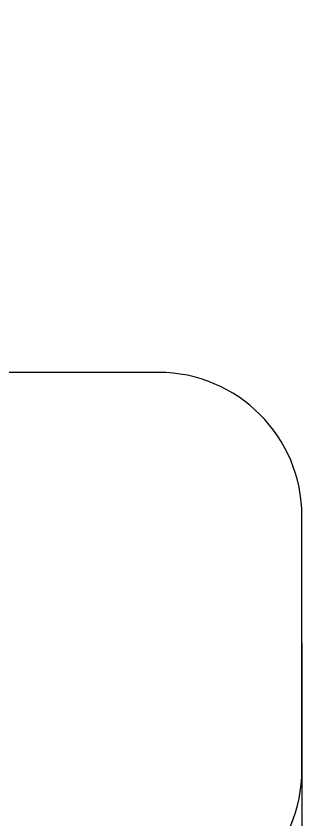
# Model space of a CAD drawing. Header units: millimetres. Extents: x -7735 to 7893, y -6545 to 6034.
# Drawn here: x 5901 to 7893, y -959 to 4628 of the extents above; entities that cross this region are included whole.
import ezdxf

# ---------------------------------------------------------------- set-up
doc = ezdxf.new("R2010")
doc.units = ezdxf.units.MM
doc.layers.add('DIKOM_ЗОНА', color=80, linetype='Continuous')
doc.layers.add('DIKOM_РАЗМЕР_ЗОНА', color=7, linetype='Continuous')
doc.styles.add('style1', font='arial.ttf', dxfattribs={"width": 0.8})
doc.dimstyles.new('1-50', dxfattribs={"dimtxt": 300, "dimasz": 200, "dimexe": 100, "dimexo": 0, "dimgap": 100, "dimtad": 1, "dimtxsty": 'style1', "dimcen": 200, "dimclrd": 7, "dimclre": 7, "dimclrt": 7, "dimadec": 1, "dimazin": 2, "dimtfac": 1, "dimtmove": 0, "dimatfit": 2, "dimfxl": 0, "dimlwd": 25, "dimlwe": 18, "dimarcsym": 0})

# ---------------------------------------------------------------- blocks, each defined once
blk = doc.blocks.new('*D3')
at = {"layer": 'Defpoints', "color": 0, "transparency": 16777216}
for p in [(-6112.6, 266.1), (7893.2, 266.1), (7893.2, -6445.1)]:
    blk.add_point(p, dxfattribs=at)
at = {"layer": 'DIKOM_РАЗМЕР_ЗОНА', "color": 7, "lineweight": 18, "transparency": 16777216}
for p, q in [((-6112.6, 266.1), (-6112.6, -6545.1)), ((7893.2, 266.1), (7893.2, -6545.1))]:
    blk.add_line(p, q, dxfattribs=at)
at = {"layer": 'DIKOM_РАЗМЕР_ЗОНА', "color": 7, "lineweight": 25, "transparency": 16777216}
blk.add_line((-5912.6, -6445.1), (7693.2, -6445.1), dxfattribs=at)
at = {"layer": 'DIKOM_РАЗМЕР_ЗОНА', "color": 7, "transparency": 16777216}
for points in [[(-5912.6, -6411.8), (-5912.6, -6478.4), (-6112.6, -6445.1)], [(7693.2, -6411.8), (7693.2, -6478.4), (7893.2, -6445.1)]]:
    blk.add_solid(points, dxfattribs=at)
at = {"layer": 'DIKOM_РАЗМЕР_ЗОНА', "color": 7, "transparency": 16777216, "insert": (890.3, -6191.8), "char_height": 300, "attachment_point": 5, "style": 'style1'}
blk.add_mtext('13950', dxfattribs=at)

msp = doc.modelspace()

# ---------------------------------------------------------------- linework, layer by layer
at = {"layer": 'DIKOM_ЗОНА', "color": 3, "lineweight": 15}
msp.add_lwpolyline([(1218.81, -4094.982, 0.41421356), (2218.81, -3094.982), (2218.81, -1865.875, -0.41421356), (2468.81, -1615.875), (6893.216, -1615.875, 0.41421356), (7893.216, -615.875), (7893.216, 1148.125, 0.41421356), (6893.216, 2148.125), (2468.81, 2148.125, -0.41421356), (2218.81, 2398.125), (2218.81, 3627.232, 0.41421356), (1218.81, 4627.232)], format="xyb", dxfattribs=at)

# ---------------------------------------------------------------- dimensions: what is measured, and where the dimension line sits
at = {"layer": 'DIKOM_РАЗМЕР_ЗОНА'}
dim = msp.add_linear_dim(base=(7893.216, -6445.106), p1=(-6112.558, 266.125), p2=(7893.216, 266.125), text='13950', dimstyle='1-50', dxfattribs=at)
dim.commit()
dim.dimension.update_dxf_attribs({"geometry": '*D3', "text_midpoint": (890.329, -6445.106), "dimtype": 160})

doc.saveas('drawing.dxf')
